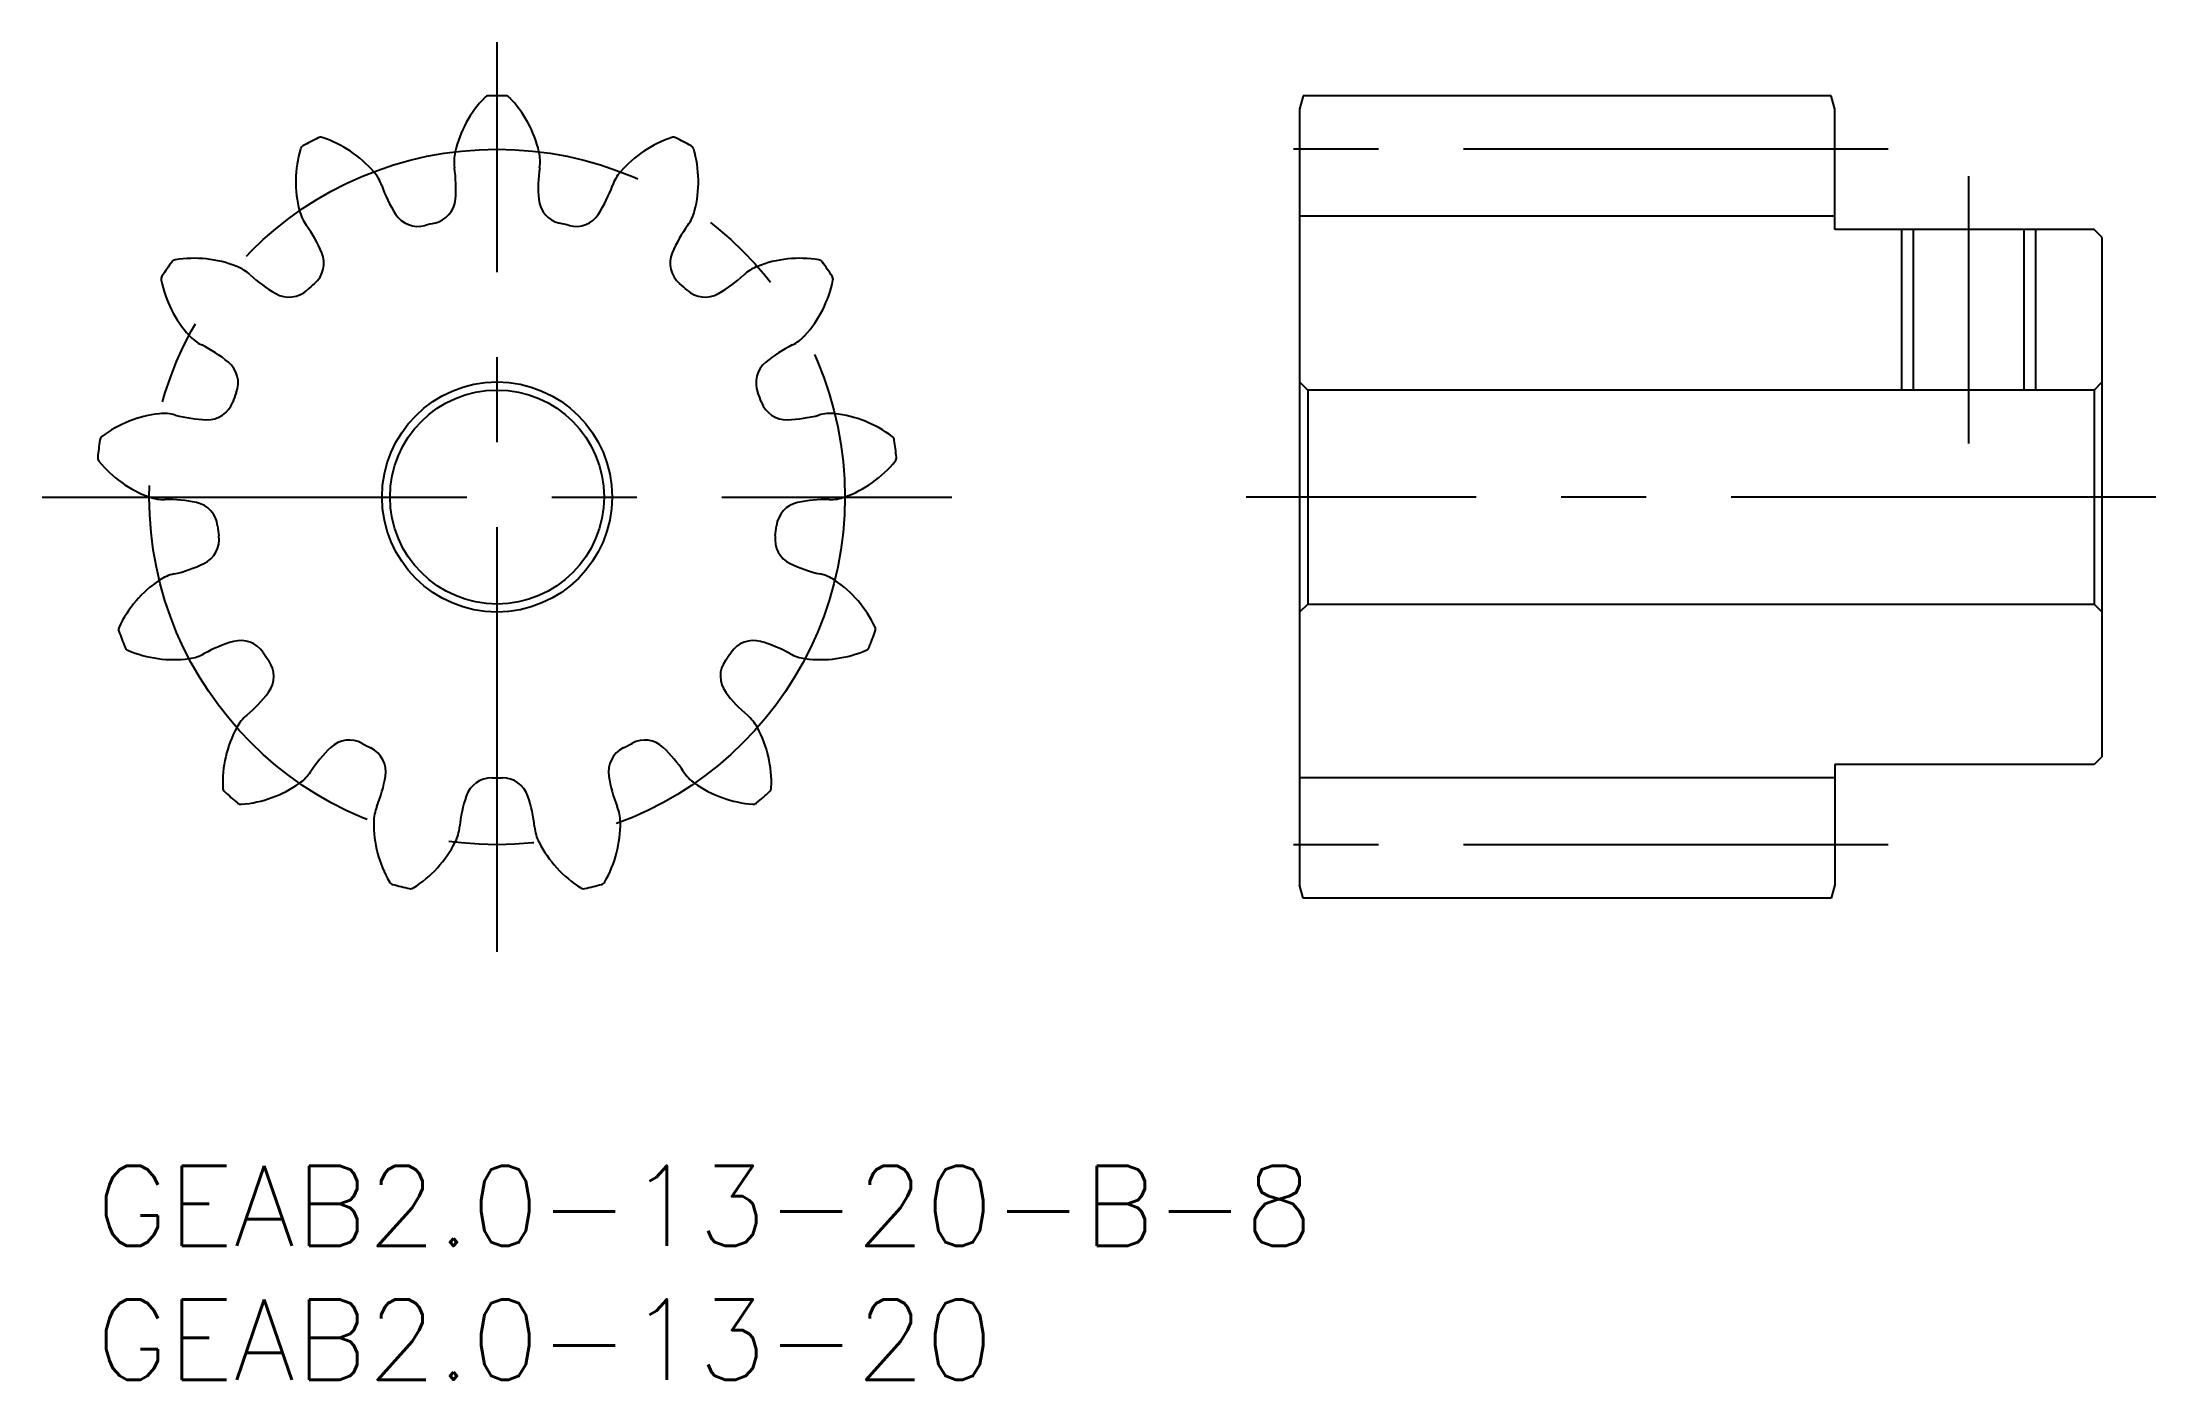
# Model space of a CAD drawing. Extents: x -2 to 77, y -8 to 42.
import ezdxf

# ---------------------------------------------------------------- set-up
doc = ezdxf.new("R2010")
doc.units = 0
doc.header["$LTSCALE"] = 0.5
doc.linetypes.add('CENTER', pattern=[50.8, 31.75, -6.35, 6.35, -6.35])
for name, color, linetype in [('MSM_CENTER', 1, 'CENTER'), ('MSM_CONTINUOUS', 7, 'CONTINUOUS'), ('MSM_NARROW', 5, 'CONTINUOUS'), ('MSM_PART_NUMBER', 7, 'CONTINUOUS')]:
    doc.layers.add(name, color=color, linetype=linetype)
doc.styles.get("Standard").update_dxf_attribs({"font": 'txt.shx', "height": 1, "bigfont": 'bigfont.shx'})

# ---------------------------------------------------------------- blocks, each defined once
blk = doc.blocks.new('*U3')
at = {"layer": 'MSM_PART_NUMBER'}
blk.add_text('GEAB2.0-13-20', height=3, dxfattribs=at).set_placement((0, -8))
blk = doc.blocks.new('*U4')
at = {"layer": 'MSM_PART_NUMBER'}
blk.add_text('GEAB2.0-13-20-B-8', height=3, dxfattribs=at).set_placement((0, -3))

msp = doc.modelspace()

# ---------------------------------------------------------------- linework, layer by layer
at = {"layer": 'MSM_CENTER'}
for p, q in [((15, 8), (15, 42)), ((67, 38), (43, 38)), ((70, 37), (70, 27)), ((-2, 25), (32, 25)), ((77, 25), (43, 25)), ((67, 12), (43, 12))]:
    msp.add_line(p, q, dxfattribs=at)
msp.add_circle((15, 25), 13, dxfattribs=at)
at = {"layer": 'MSM_CONTINUOUS'}
for p, q in [((45.134, 40), (45, 39.5)), ((64.866, 40), (45.134, 40)), ((65, 39.5), (64.866, 40)), ((45, 39.5), (45, 10.5)), ((65, 35), (65, 39.5)), ((65, 35.5), (45, 35.5)), ((74.7, 35), (65, 35)), ((67.933, 35), (67.933, 29)), ((72.067, 35), (72.067, 29)), ((75, 34.7), (74.7, 35)), ((75, 15.3), (75, 34.7)), ((45, 29.3), (45.3, 29)), ((74.7, 29), (75, 29.3)), ((45.3, 29), (45.3, 21)), ((74.7, 29), (45.3, 29)), ((74.7, 29), (74.7, 21)), ((45.3, 21), (45, 20.7)), ((45.3, 21), (74.7, 21)), ((75, 20.7), (74.7, 21)), ((75, 15.3), (74.7, 15)), ((65, 14.5), (45, 14.5)), ((74.7, 15), (65, 15)), ((65, 15), (65, 10.5)), ((45.134, 10), (45, 10.5)), ((65, 10.5), (64.866, 10)), ((64.866, 10), (45.134, 10))]:
    msp.add_line(p, q, dxfattribs=at)
for radius in [4.3, 4]:
    msp.add_circle((15, 25), radius, dxfattribs=at)
for centre, radius, start, end in [((17.654, 36.925), 4.333, 135.98935, 166.92308), ((14.681, 39.797), 0.2, 91.23411, 135.98936), ((15, 25), 15, 88.76589, 91.23411), ((15.319, 39.797), 0.2, 44.01065, 88.76589), ((12.346, 36.925), 4.333, 13.07692, 44.01065), ((11.808, 36.792), 4.333, 163.68165, 194.61538), ((7.841, 37.954), 0.2, 118.92642, 163.68167), ((15, 25), 15, 116.4582, 118.92642), ((8.406, 38.25), 0.2, 71.70296, 116.45821), ((7.108, 34.325), 4.333, 40.76923, 71.70296), ((22.892, 34.325), 4.333, 108.29704, 139.23077), ((21.594, 38.25), 0.2, 63.5418, 108.29705), ((15, 25), 15, 61.07358, 63.5418), ((22.159, 37.954), 0.2, 16.31835, 61.07359), ((18.192, 36.792), 4.333, 345.38462, 16.31835), ((9.172, 36.105), 1.609, 19.4606, 40.76924), ((15, 37.541), 1.609, 166.92307, 188.23171), ((8.261, 36.566), 5.2, 355.17256, 8.23172), ((21.739, 36.566), 5.2, 171.76828, 184.82744), ((15, 37.541), 1.609, 351.76829, 13.07693), ((20.828, 36.105), 1.609, 139.23076, 160.5394), ((15.592, 38.373), 5.2, 199.46059, 212.51974), ((14.408, 38.373), 5.2, 327.48026, 340.53941), ((9.172, 36.105), 1.609, 194.61537, 215.92402), ((12.05, 36.115), 1, 212.51974, 284.86351), ((12.447, 36.213), 1, 282.8288, 355.17257), ((17.553, 36.213), 1, 184.82743, 257.1712), ((17.95, 36.115), 1, 255.13649, 327.48026), ((20.828, 36.105), 1.609, 324.07598, 345.38463), ((3.658, 32.11), 5.2, 22.86487, 35.92402), ((15, 25), 10.5, 102.8288, 104.86351), ((15, 25), 10.5, 75.13649, 77.1712), ((26.342, 32.11), 5.2, 144.07598, 157.13513), ((7.528, 33.742), 1, 310.52111, 22.86487), ((22.472, 33.742), 1, 157.13513, 229.47889), ((2.642, 33.143), 0.2, 146.61872, 191.37397), ((15, 25), 15, 144.15051, 146.61872), ((3.004, 33.668), 0.2, 99.39527, 144.1505), ((3.678, 29.59), 4.333, 68.46154, 99.39527), ((4.679, 32.124), 1.609, 47.15291, 68.46155), ((9.309, 37.116), 5.2, 227.1529, 240.21205), ((20.691, 37.116), 5.2, 299.78795, 312.8471), ((25.321, 32.124), 1.609, 111.53845, 132.84709), ((26.322, 29.59), 4.333, 80.60473, 111.53846), ((26.996, 33.668), 0.2, 35.84949, 80.60475), ((15, 25), 15, 33.38128, 35.84949), ((27.358, 33.143), 0.2, 348.62604, 33.38128), ((6.694, 33.958), 4.333, 191.37396, 222.30769), ((7.222, 33.471), 1, 240.21205, 312.55581), ((15, 25), 10.5, 130.52111, 132.55581), ((15, 25), 10.5, 47.44419, 49.47889), ((22.778, 33.471), 1, 227.44419, 299.78795), ((23.306, 33.958), 4.333, 317.69231, 348.62604), ((4.679, 32.124), 1.609, 222.30768, 243.61632), ((25.321, 32.124), 1.609, 296.38368, 317.69232), ((1.653, 26.025), 5.2, 50.55718, 63.61633), ((4.321, 29.268), 1, 338.21342, 50.55718), ((25.679, 29.268), 1, 129.44282, 201.78658), ((28.347, 26.025), 5.2, 116.38367, 129.44282), ((4.177, 28.886), 1, 267.90436, 340.24812), ((15, 25), 10.5, 158.21342, 160.24812), ((15, 25), 10.5, 19.75188, 21.78658), ((25.823, 28.886), 1, 199.75188, 272.09564), ((2.842, 23.803), 4.333, 96.15385, 127.08758), ((2.55, 26.512), 1.609, 74.84522, 96.15386), ((4.33, 33.084), 5.2, 254.84521, 267.90436), ((25.67, 33.084), 5.2, 272.09564, 285.15479), ((27.45, 26.512), 1.609, 83.84614, 105.15478), ((27.158, 23.803), 4.333, 52.91242, 83.84615), ((15, 25), 15, 171.84281, 174.31103), ((0.35, 27.1), 0.2, 127.08758, 171.84281), ((29.65, 27.1), 0.2, 8.15719, 52.91244), ((15, 25), 15, 5.68897, 8.15719), ((0.273, 26.467), 0.2, 174.31103, 219.06628), ((3.482, 29.072), 4.333, 219.06627, 250), ((26.518, 29.072), 4.333, 290, 320.93373), ((29.727, 26.467), 0.2, 320.93376, 5.68898), ((2.55, 26.512), 1.609, 249.99999, 271.30863), ((2.706, 19.705), 5.2, 78.24949, 91.30864), ((3.561, 23.817), 1, 5.90572, 78.24949), ((26.439, 23.817), 1, 101.75051, 174.09428), ((27.294, 19.705), 5.2, 88.69136, 101.75051), ((27.45, 26.512), 1.609, 268.69137, 290.00001), ((15, 25), 10.5, 185.90572, 187.94043), ((15, 25), 10.5, 352.05957, 354.09428), ((3.61, 23.411), 1, 295.59667, 7.94043), ((26.39, 23.411), 1, 172.05957, 244.40333), ((3.274, 20.553), 1.609, 102.53752, 123.84616), ((1.796, 27.199), 5.2, 282.53751, 295.59667), ((28.204, 27.199), 5.2, 244.40333, 257.46249), ((26.726, 20.553), 1.609, 56.15384, 77.46248), ((4.791, 18.29), 4.333, 123.84615, 154.77989), ((25.209, 18.29), 4.333, 25.22012, 56.15385), ((1.052, 20.051), 0.2, 154.77989, 199.53513), ((15, 25), 15, 199.53512, 202.00334), ((15, 25), 15, 337.99666, 340.46488), ((28.948, 20.051), 0.2, 340.46488, 25.22013), ((1.278, 19.455), 0.2, 202.00334, 246.75859), ((2.909, 23.253), 4.333, 246.75858, 277.69231), ((3.274, 20.553), 1.609, 277.6923, 299.00094), ((6.575, 14.598), 5.2, 105.94179, 119.00095), ((5.421, 18.636), 1, 33.59803, 105.9418), ((15, 25), 10.5, 213.59803, 215.63274), ((15, 25), 10.5, 324.36726, 326.40197), ((24.579, 18.636), 1, 74.0582, 146.40197), ((23.425, 14.598), 5.2, 60.99905, 74.05821), ((26.726, 20.553), 1.609, 240.99906, 262.3077), ((27.091, 23.253), 4.333, 262.30769, 293.24142), ((28.722, 19.455), 0.2, 293.24142, 337.99666), ((5.653, 18.3), 1, 323.28897, 35.63274), ((24.347, 18.3), 1, 144.36726, 216.71103), ((2.286, 20.811), 5.2, 310.22982, 323.28897), ((27.714, 20.811), 5.2, 216.71103, 229.77018), ((6.684, 15.613), 1.609, 130.22983, 151.53847), ((23.316, 15.613), 1.609, 28.46153, 49.77017), ((9.079, 14.314), 4.333, 151.53846, 182.47219), ((9.476, 14.914), 1, 61.29034, 133.6341), ((20.524, 14.914), 1, 46.3659, 118.70966), ((20.921, 14.314), 4.333, 357.52781, 28.46154), ((12.374, 11.874), 5.2, 133.6341, 146.69325), ((15, 25), 10.5, 241.29034, 243.32504), ((9.837, 14.724), 1, 350.98128, 63.32504), ((20.163, 14.724), 1, 116.67496, 189.01872), ((15, 25), 10.5, 296.67496, 298.70966), ((17.626, 11.874), 5.2, 33.30675, 46.3659), ((5.106, 17.834), 4.333, 274.45088, 305.38462), ((6.684, 15.613), 1.609, 305.38461, 326.69325), ((5.689, 15.382), 5.2, 337.92213, 350.98128), ((14.796, 13.502), 1, 88.98265, 161.32641), ((15, 25), 10.5, 268.98265, 271.01735), ((15.204, 13.502), 1, 18.67359, 91.01735), ((24.311, 15.382), 5.2, 189.01872, 202.07787), ((23.316, 15.613), 1.609, 213.30675, 234.61539), ((24.894, 17.834), 4.333, 234.61538, 265.54912), ((4.949, 14.136), 0.2, 182.47219, 227.22743), ((15, 25), 15, 227.22743, 229.69565), ((5.427, 13.713), 0.2, 229.69565, 274.4509), ((18.775, 12.157), 5.2, 161.32641, 174.38556), ((11.225, 12.157), 5.2, 5.61444, 18.67359), ((24.573, 13.713), 0.2, 265.54912, 310.30435), ((15, 25), 15, 310.30435, 312.77257), ((25.051, 14.136), 0.2, 312.77257, 357.52782), ((11.999, 12.823), 1.609, 157.92214, 179.23078), ((14.723, 12.787), 4.333, 179.23077, 210.1645), ((11.999, 12.823), 1.609, 333.07691, 354.38555), ((18.001, 12.823), 1.609, 185.61445, 206.92309), ((15.277, 12.787), 4.333, 329.8355, 0.76923), ((18.001, 12.823), 1.609, 0.76922, 22.07786), ((9.569, 14.057), 4.333, 302.14319, 333.07692), ((20.431, 14.057), 4.333, 206.92308, 237.85681), ((11.149, 10.71), 0.2, 210.1645, 254.91974), ((15, 25), 15, 254.91974, 257.38795), ((11.768, 10.557), 0.2, 257.38795, 302.14321), ((18.232, 10.557), 0.2, 237.85681, 282.61205), ((15, 25), 15, 282.61205, 285.08026), ((18.851, 10.71), 0.2, 285.08026, 329.83551)]:
    msp.add_arc(centre, radius, start, end, dxfattribs=at)
at = {"layer": 'MSM_NARROW'}
for p, q in [((67.5, 35), (67.5, 29)), ((72.5, 35), (72.5, 29))]:
    msp.add_line(p, q, dxfattribs=at)

# ---------------------------------------------------------------- block references
at = {"layer": 'MSM_CONTINUOUS'}
for name in ['*U4', '*U3']:
    msp.add_blockref(name, (0, 0), dxfattribs=at)

doc.saveas('drawing.dxf')
